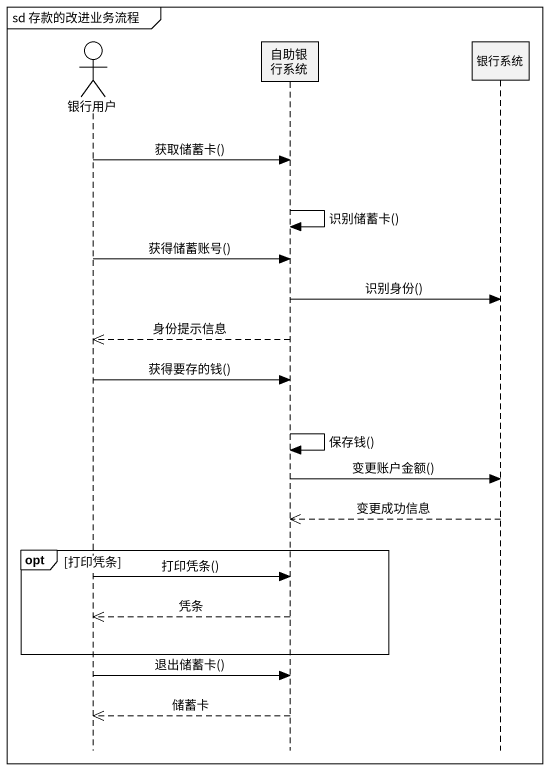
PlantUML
@startuml
mainframe sd 存款的改进业务流程
hide footbox
actor 银行用户
participant 自助银行系统
participant 银行系统

银行用户 -> 自助银行系统 : 获取储蓄卡()
自助银行系统 -> 自助银行系统 : 识别储蓄卡()
银行用户 -> 自助银行系统 : 获得储蓄账号()
自助银行系统 -> 银行系统 : 识别身份()
自助银行系统 -->> 银行用户 : 身份提示信息
银行用户 -> 自助银行系统 : 获得要存的钱()
自助银行系统 -> 自助银行系统 : 保存钱()
自助银行系统 -> 银行系统 : 变更账户金额()
银行系统 -->> 自助银行系统 : 变更成功信息
opt 打印凭条
  银行用户 -> 自助银行系统 : 打印凭条()
  自助银行系统 -->> 银行用户 : 凭条
end
银行用户 -> 自助银行系统 : 退出储蓄卡()
自助银行系统 -->> 银行用户 : 储蓄卡
@enduml
